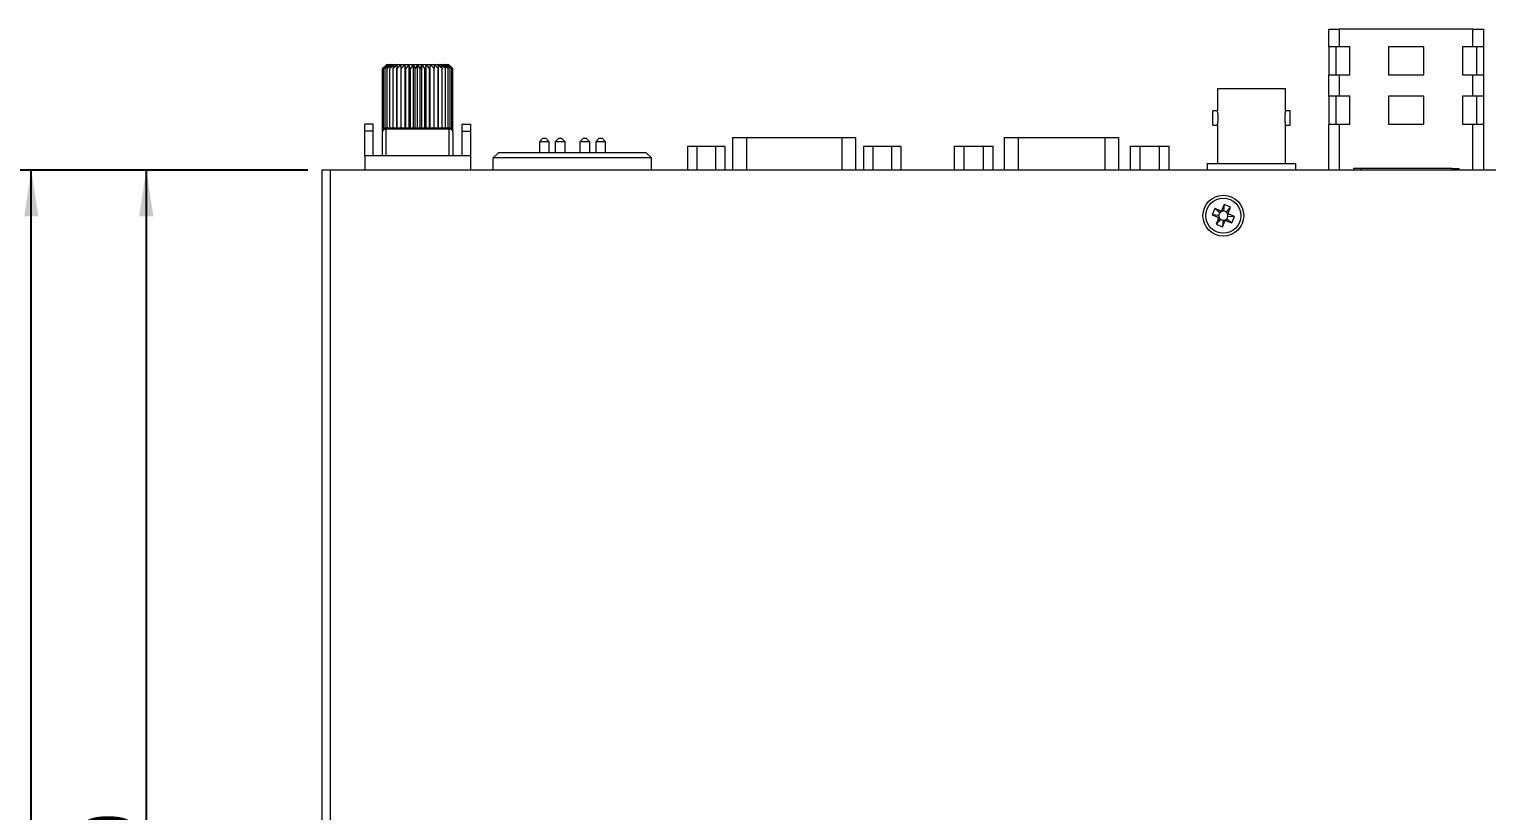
# Model space of a CAD drawing. Header units: millimetres. Extents: x 5 to 589, y 5 to 415.
# Drawn here: x 137.8 to 241.4, y 181.8 to 237.3 of the extents above; entities that cross this region are included whole.
import ezdxf

# ---------------------------------------------------------------- set-up
doc = ezdxf.new("R2010")
doc.units = ezdxf.units.MM
doc.styles.add('SLDTEXTSTYLE0', font='TXT', dxfattribs={"width": 0.75})
doc.dimstyles.new('SLDDIMSTYLE1', dxfattribs={"dimtxt": 3.5, "dimasz": 3.302, "dimexe": 0, "dimexo": 0.0625, "dimgap": 0.875, "dimtad": 1, "dimlfac": 2, "dimrnd": 1e-09, "dimzin": 4, "dimdsep": 46, "dimtxsty": 'SLDTEXTSTYLE0', "dimsah": 1, "dimcen": 0.09, "dimadec": 0, "dimazin": 1, "dimtfac": 1, "dimtofl": 0, "dimtmove": 0, "dimatfit": 3, "dimfxl": 1, "dimfrac": 2, "dimtolj": 1, "dimtzin": 12, "dimarcsym": 0})
doc.dimstyles.new('SLDDIMSTYLE2', dxfattribs={"dimtxt": 3.5, "dimasz": 3.302, "dimexe": 0, "dimexo": 0.0625, "dimgap": 0.875, "dimtad": 1, "dimdec": 1, "dimlfac": 2, "dimrnd": 1e-09, "dimzin": 12, "dimdsep": 46, "dimtxsty": 'SLDTEXTSTYLE0', "dimsah": 1, "dimcen": 0.09, "dimadec": 0, "dimazin": 3, "dimtfac": 1, "dimtofl": 0, "dimtmove": 0, "dimatfit": 3, "dimfxl": 1, "dimfrac": 2, "dimtolj": 1, "dimtzin": 12, "dimarcsym": 0})

# ---------------------------------------------------------------- blocks, each defined once
blk = doc.blocks.new('_D_2')
for p, q in [((157.64, 227.27), (136.99, 227.27)), ((137.99, 126.23), (137.99, 227.27)), ((195.42, 126.23), (136.99, 126.23))]:
    blk.add_line(p, q)
for points in [[(137.99, 227.27), (137.49, 223.97), (138.5, 223.97)], [(137.99, 126.23), (138.5, 129.54), (137.49, 129.54)]]:
    blk.add_solid(points)
at = {"insert": (133.48, 173.49), "char_height": 3.5, "attachment_point": 1, "rotation": 90, "style": 'SLDTEXTSTYLE0'}
blk.add_mtext('202.1', dxfattribs=at)
blk = doc.blocks.new('_D_4')
for p, q in [((157.64, 227.27), (145.16, 227.27)), ((146.16, 227.27), (146.16, 131.32)), ((148.54, 131.32), (145.16, 131.32))]:
    blk.add_line(p, q)
for points in [[(146.16, 227.27), (145.65, 223.97), (146.67, 223.97)], [(146.16, 131.32), (146.67, 134.63), (145.65, 134.63)]]:
    blk.add_solid(points)
at = {"insert": (141.65, 170.84), "char_height": 3.5, "attachment_point": 1, "rotation": 90, "style": 'SLDTEXTSTYLE0'}
blk.add_mtext('191.90', dxfattribs=at)

msp = doc.modelspace()

# ---------------------------------------------------------------- linework, layer by layer
at = {"color": 7, "linetype": 'Continuous', "lineweight": 15}
for p, q in [((230.1843, 236.0248), (230.1843, 237.2748)), ((230.1843, 237.2748), (230.9343, 237.2748)), ((230.9343, 237.2748), (230.9343, 236.0248)), ((240.4343, 237.2748), (230.9343, 237.2748)), ((240.4343, 236.0248), (240.4343, 237.2748)), ((240.4343, 237.2748), (241.1843, 237.2748)), ((241.1843, 237.2748), (241.1843, 236.0248)), ((230.9343, 236.0248), (230.1843, 236.0248)), ((230.1843, 236.0248), (230.1843, 234.0248)), ((230.6843, 236.0248), (230.6843, 234.0248)), ((231.6843, 236.0248), (230.9343, 236.0248)), ((231.6843, 234.0248), (231.6843, 236.0248)), ((236.9343, 236.0248), (234.4343, 236.0248)), ((234.4343, 236.0248), (234.4343, 234.0248)), ((236.9343, 234.0248), (236.9343, 236.0248)), ((240.4343, 236.0248), (239.6843, 236.0248)), ((239.6843, 236.0248), (239.6843, 234.0248)), ((241.1843, 236.0248), (240.4343, 236.0248)), ((240.6843, 236.0248), (240.6843, 234.0248)), ((241.1843, 236.0248), (241.1843, 234.0248)), ((163.2457, 234.7748), (162.9457, 234.4748)), ((162.9457, 230.02), (162.9457, 234.4748)), ((162.9576, 234.4748), (163.2457, 234.7748)), ((162.9585, 234.4748), (162.9576, 234.4748)), ((162.9576, 230.0741), (162.9576, 234.4748)), ((163.2778, 234.7748), (162.9585, 234.4748)), ((162.9585, 230.0769), (162.9585, 234.4748)), ((163.0175, 234.4748), (163.2778, 234.7748)), ((163.0197, 234.4748), (163.0175, 234.4748)), ((163.0175, 230.1706), (163.0175, 234.4748)), ((163.352, 234.7748), (163.0197, 234.4748)), ((163.0197, 230.1728), (163.0197, 234.4748)), ((163.2443, 234.7748), (163.1006, 234.6311)), ((163.1247, 234.4748), (163.352, 234.7748)), ((163.1281, 234.4748), (163.1247, 234.4748)), ((163.1247, 230.234), (163.1247, 234.4748)), ((163.467, 234.7748), (163.1281, 234.4748)), ((163.1281, 230.2349), (163.1281, 234.4748)), ((163.2443, 234.7748), (163.2457, 234.7748)), ((163.2457, 234.7748), (163.2778, 234.7748)), ((163.277, 234.4748), (163.467, 234.7748)), ((163.2816, 234.4748), (163.277, 234.4748)), ((163.277, 230.2439), (163.277, 234.4748)), ((163.2778, 234.7748), (163.352, 234.7748)), ((163.6205, 234.7748), (163.2816, 234.4748)), ((163.2816, 230.2439), (163.2816, 234.4748)), ((163.352, 234.7748), (163.467, 234.7748)), ((163.467, 234.7748), (163.6205, 234.7748)), ((163.4715, 234.4748), (163.6205, 234.7748)), ((163.4771, 234.4748), (163.4715, 234.4748)), ((163.4715, 230.2439), (163.4715, 234.4748)), ((163.8094, 234.7748), (163.4771, 234.4748)), ((163.4771, 230.2439), (163.4771, 234.4748)), ((163.6205, 234.7748), (163.8094, 234.7748)), ((163.7044, 234.4748), (163.8094, 234.7748)), ((163.711, 234.4748), (163.7044, 234.4748)), ((163.7044, 230.2439), (163.7044, 234.4748)), ((164.0302, 234.7748), (163.711, 234.4748)), ((163.711, 230.2439), (163.711, 234.4748)), ((163.8094, 234.7748), (164.0302, 234.7748)), ((163.9712, 234.4748), (164.0302, 234.7748)), ((163.9786, 234.4748), (163.9712, 234.4748)), ((163.9712, 230.2439), (163.9712, 234.4748)), ((164.2785, 234.7748), (163.9786, 234.4748)), ((163.9786, 230.2439), (163.9786, 234.4748)), ((164.0302, 234.7748), (164.2785, 234.7748)), ((164.2667, 234.4748), (164.2785, 234.7748)), ((164.2747, 234.4748), (164.2667, 234.4748)), ((164.2667, 230.2439), (164.2667, 234.4748)), ((164.5495, 234.7748), (164.2747, 234.4748)), ((164.2747, 230.2439), (164.2747, 234.4748)), ((164.2785, 234.7748), (164.5495, 234.7748)), ((164.5495, 234.7748), (164.8379, 234.7748)), ((164.585, 234.4748), (164.5495, 234.7748)), ((164.5495, 230.2439), (164.5495, 234.7748)), ((164.5936, 234.4748), (164.585, 234.4748)), ((164.585, 230.2439), (164.585, 234.4748)), ((164.8379, 234.7748), (164.5936, 234.4748)), ((164.5936, 230.2439), (164.5936, 234.4748)), ((164.8379, 234.7748), (165.1382, 234.7748)), ((164.9201, 234.4748), (164.8379, 234.7748)), ((164.8379, 230.2439), (164.8379, 234.7748)), ((164.929, 234.4748), (164.9201, 234.4748)), ((164.9201, 230.2439), (164.9201, 234.4748)), ((165.1382, 234.7748), (164.929, 234.4748)), ((164.929, 230.2439), (164.929, 234.4748)), ((165.1382, 234.7748), (165.4443, 234.7748)), ((165.2654, 234.4748), (165.1382, 234.7748)), ((165.1382, 230.2439), (165.1382, 234.7748)), ((165.2745, 234.4748), (165.2654, 234.4748)), ((165.2654, 230.2439), (165.2654, 234.4748)), ((165.4443, 234.7748), (165.2745, 234.4748)), ((165.2745, 230.2439), (165.2745, 234.4748)), ((165.6142, 234.4748), (165.4443, 234.7748)), ((165.4443, 234.7748), (165.7505, 234.7748)), ((165.4443, 230.2439), (165.4443, 234.7748)), ((165.6233, 234.4748), (165.6142, 234.4748)), ((165.6142, 230.2439), (165.6142, 234.4748)), ((165.7505, 234.7748), (165.6233, 234.4748)), ((165.6233, 230.2439), (165.6233, 234.4748)), ((165.7505, 230.2439), (165.7505, 234.7748)), ((165.7505, 234.7748), (166.0507, 234.7748)), ((165.9597, 234.4748), (165.7505, 234.7748)), ((165.9686, 234.4748), (165.9597, 234.4748)), ((165.9597, 230.2439), (165.9597, 234.4748)), ((166.0507, 234.7748), (165.9686, 234.4748)), ((165.9686, 230.2439), (165.9686, 234.4748)), ((166.0507, 230.2439), (166.0507, 234.7748)), ((166.0507, 234.7748), (166.3392, 234.7748)), ((166.2951, 234.4748), (166.0507, 234.7748)), ((166.3037, 234.4748), (166.2951, 234.4748)), ((166.2951, 230.2439), (166.2951, 234.4748)), ((166.3392, 234.7748), (166.3037, 234.4748)), ((166.3037, 230.2439), (166.3037, 234.4748)), ((166.3392, 230.2439), (166.3392, 234.7748)), ((166.3392, 234.7748), (166.6102, 234.7748)), ((166.614, 234.4748), (166.3392, 234.7748)), ((166.6102, 234.7748), (166.622, 234.4748)), ((166.9101, 234.4748), (166.6102, 234.7748)), ((166.6102, 234.7748), (166.8585, 234.7748)), ((166.622, 234.4748), (166.614, 234.4748)), ((166.614, 230.2439), (166.614, 234.4748)), ((166.622, 230.2439), (166.622, 234.4748)), ((166.8585, 234.7748), (166.9175, 234.4748)), ((167.1777, 234.4748), (166.8585, 234.7748)), ((166.8585, 234.7748), (167.0793, 234.7748)), ((166.9101, 230.2439), (166.9101, 234.4748)), ((166.9175, 234.4748), (166.9101, 234.4748)), ((166.9175, 230.2439), (166.9175, 234.4748)), ((167.0793, 234.7748), (167.1842, 234.4748)), ((167.4116, 234.4748), (167.0793, 234.7748)), ((167.0793, 234.7748), (167.2682, 234.7748)), ((167.1777, 230.2439), (167.1777, 234.4748)), ((167.1842, 234.4748), (167.1777, 234.4748)), ((167.1842, 230.2439), (167.1842, 234.4748)), ((167.2682, 234.7748), (167.4172, 234.4748)), ((167.6071, 234.4748), (167.2682, 234.7748)), ((167.2682, 234.7748), (167.4217, 234.7748)), ((167.4172, 234.4748), (167.4116, 234.4748)), ((167.4116, 230.2439), (167.4116, 234.4748)), ((167.4172, 230.2439), (167.4172, 234.4748)), ((167.4217, 234.7748), (167.6117, 234.4748)), ((167.7606, 234.4748), (167.4217, 234.7748)), ((167.4217, 234.7748), (167.5367, 234.7748)), ((167.5367, 234.7748), (167.764, 234.4748)), ((167.869, 234.4748), (167.5367, 234.7748)), ((167.5367, 234.7748), (167.6109, 234.7748)), ((167.6071, 230.2439), (167.6071, 234.4748)), ((167.6117, 234.4748), (167.6071, 234.4748)), ((167.6109, 234.7748), (167.8712, 234.4748)), ((167.9302, 234.4748), (167.6109, 234.7748)), ((167.6109, 234.7748), (167.643, 234.7748)), ((167.6117, 230.2439), (167.6117, 234.4748)), ((167.643, 234.7748), (167.9311, 234.4748)), ((167.943, 234.4748), (167.643, 234.7748)), ((167.643, 234.7748), (167.6443, 234.7748)), ((167.7881, 234.6311), (167.6443, 234.7748)), ((167.7606, 230.2349), (167.7606, 234.4748)), ((167.764, 234.4748), (167.7606, 234.4748)), ((167.764, 230.234), (167.764, 234.4748)), ((167.869, 230.1728), (167.869, 234.4748)), ((167.8712, 234.4748), (167.869, 234.4748)), ((167.8712, 230.1706), (167.8712, 234.4748)), ((167.9302, 230.0769), (167.9302, 234.4748)), ((167.9311, 234.4748), (167.9302, 234.4748)), ((167.9311, 230.0741), (167.9311, 234.4748)), ((167.943, 230.02), (167.943, 234.4748)), ((222.2818, 233.0648), (222.2818, 231.4648)), ((222.2818, 233.0648), (227.1068, 233.0648)), ((227.1068, 231.4648), (227.1068, 233.0648)), ((230.1843, 232.5248), (230.1843, 234.0248)), ((230.1843, 234.0248), (230.9343, 234.0248)), ((230.9343, 234.0248), (230.9343, 232.5248)), ((230.9343, 234.0248), (231.6843, 234.0248)), ((234.4343, 234.0248), (236.9343, 234.0248)), ((239.6843, 234.0248), (240.4343, 234.0248)), ((240.4343, 232.5248), (240.4343, 234.0248)), ((240.4343, 234.0248), (241.1843, 234.0248)), ((241.1843, 234.0248), (241.1843, 232.5248)), ((230.9343, 232.5248), (230.1843, 232.5248)), ((230.1843, 232.5248), (230.1843, 230.5248)), ((230.6843, 232.5248), (230.6843, 230.5248)), ((231.6843, 232.5248), (230.9343, 232.5248)), ((231.6843, 230.5248), (231.6843, 232.5248)), ((234.4343, 232.5248), (234.4343, 230.5248)), ((236.9343, 232.5248), (234.4343, 232.5248)), ((236.9343, 230.5248), (236.9343, 232.5248)), ((240.4343, 232.5248), (239.6843, 232.5248)), ((239.6843, 232.5248), (239.6843, 230.5248)), ((241.1843, 232.5248), (240.4343, 232.5248)), ((240.6843, 232.5248), (240.6843, 230.5248)), ((241.1843, 232.5248), (241.1843, 230.5248)), ((222.2818, 231.4648), (221.9443, 231.4648)), ((221.9443, 230.4648), (221.9443, 231.4648)), ((227.4443, 231.4648), (227.1068, 231.4648)), ((227.4443, 230.4648), (227.4443, 231.4648)), ((162.2943, 230.5248), (161.6943, 230.5248)), ((161.6943, 230.0248), (161.6943, 230.5248)), ((162.2943, 230.0248), (161.6943, 230.0248)), ((161.6943, 228.2748), (161.6943, 230.0248)), ((162.2943, 230.0248), (162.2943, 230.5248)), ((162.2943, 228.2748), (162.2943, 230.0248)), ((162.9443, 228.2748), (162.9443, 229.9939)), ((167.6943, 230.2439), (163.1943, 230.2439)), ((163.1943, 230.1752), (163.1943, 228.2748)), ((167.6943, 230.1752), (163.1943, 230.1752)), ((167.6943, 228.2748), (167.6943, 230.1752)), ((167.9443, 229.9939), (167.9443, 228.2748)), ((168.5943, 230.5248), (169.1943, 230.5248)), ((168.5943, 230.5248), (168.5943, 230.0248)), ((168.5943, 230.0248), (169.1943, 230.0248)), ((168.5943, 230.0248), (168.5943, 228.2748)), ((169.1943, 230.5248), (169.1943, 230.0248)), ((169.1943, 230.0248), (169.1943, 228.2748)), ((221.9443, 230.4648), (222.2832, 230.4648)), ((222.2818, 230.4713), (222.2818, 227.7248)), ((227.1055, 230.4648), (227.4443, 230.4648)), ((227.1068, 227.7248), (227.1068, 230.4713)), ((230.1843, 227.2748), (230.1843, 230.5248)), ((230.1843, 230.5248), (230.9343, 230.5248)), ((230.9343, 230.5248), (230.9343, 227.2748)), ((230.9343, 230.5248), (231.6843, 230.5248)), ((234.4343, 230.5248), (236.9343, 230.5248)), ((239.6843, 230.5248), (240.4343, 230.5248)), ((240.4343, 227.2748), (240.4343, 230.5248)), ((240.4343, 230.5248), (241.1843, 230.5248)), ((241.1843, 230.5248), (241.1843, 227.2748)), ((174.3443, 229.5248), (174.0943, 229.2748)), ((174.0943, 229.2748), (174.0943, 228.5248)), ((174.7943, 229.2748), (174.0943, 229.2748)), ((174.3443, 229.5248), (174.5443, 229.5248)), ((174.7943, 229.2748), (174.5443, 229.5248)), ((174.7943, 228.5248), (174.7943, 229.2748)), ((175.4693, 229.5248), (175.2193, 229.2748)), ((175.2193, 229.2748), (175.2193, 228.5248)), ((175.9193, 229.2748), (175.2193, 229.2748)), ((175.4693, 229.5248), (175.6693, 229.5248)), ((175.9193, 229.2748), (175.6693, 229.5248)), ((175.9193, 228.5248), (175.9193, 229.2748)), ((177.2193, 229.5248), (176.9693, 229.2748)), ((176.9693, 229.2748), (176.9693, 228.5248)), ((177.6693, 229.2748), (176.9693, 229.2748)), ((177.2193, 229.5248), (177.4193, 229.5248)), ((177.6693, 229.2748), (177.4193, 229.5248)), ((177.6693, 228.5248), (177.6693, 229.2748)), ((178.3443, 229.5248), (178.0943, 229.2748)), ((178.0943, 229.2748), (178.0943, 228.5248)), ((178.7943, 229.2748), (178.0943, 229.2748)), ((178.3443, 229.5248), (178.5443, 229.5248)), ((178.7943, 229.2748), (178.5443, 229.5248)), ((178.7943, 228.5248), (178.7943, 229.2748)), ((184.6164, 228.9748), (184.6164, 227.2748)), ((184.6164, 228.9748), (185.2804, 228.9748)), ((185.2804, 228.9748), (185.2804, 227.2748)), ((185.2804, 228.9748), (186.6083, 228.9748)), ((186.6083, 228.9748), (186.6083, 227.2748)), ((186.6083, 228.9748), (187.2723, 228.9748)), ((187.2723, 228.9748), (187.2723, 227.2748)), ((187.8051, 229.5748), (187.8051, 227.2748)), ((187.8051, 229.5748), (188.8051, 229.5748)), ((188.8051, 229.5748), (195.5836, 229.5748)), ((195.5836, 229.5748), (196.5836, 229.5748)), ((196.5836, 227.2748), (196.5836, 229.5748)), ((197.1164, 228.9748), (197.1164, 227.2748)), ((197.1164, 228.9748), (197.7804, 228.9748)), ((197.7804, 228.9748), (197.7804, 227.2748)), ((197.7804, 228.9748), (199.1083, 228.9748)), ((199.1083, 228.9748), (199.1083, 227.2748)), ((199.1083, 228.9748), (199.7723, 228.9748)), ((199.7723, 228.9748), (199.7723, 227.2748)), ((203.5693, 228.9748), (203.5693, 227.2748)), ((203.5693, 228.9748), (204.2568, 228.9748)), ((204.2568, 228.9748), (204.2568, 227.2748)), ((204.2568, 228.9748), (205.6318, 228.9748)), ((205.6318, 228.9748), (205.6318, 227.2748)), ((205.6318, 228.9748), (206.3193, 228.9748)), ((206.3193, 228.9748), (206.3193, 227.2748)), ((207.1193, 229.5748), (207.1193, 227.2748)), ((207.1193, 229.5748), (208.1193, 229.5748)), ((208.1193, 229.5748), (214.2693, 229.5748)), ((214.2693, 229.5748), (215.2693, 229.5748)), ((215.2693, 227.2748), (215.2693, 229.5748)), ((216.0693, 228.9748), (216.0693, 227.2748)), ((216.0693, 228.9748), (216.7568, 228.9748)), ((216.7568, 228.9748), (216.7568, 227.2748)), ((216.7568, 228.9748), (218.1318, 228.9748)), ((218.1318, 228.9748), (218.1318, 227.2748)), ((218.1318, 228.9748), (218.8193, 228.9748)), ((218.8193, 228.9748), (218.8193, 227.2748)), ((162.2943, 228.2748), (161.6943, 228.2748)), ((161.6943, 228.2748), (161.6943, 227.2748)), ((168.5943, 228.2748), (162.2943, 228.2748)), ((169.1943, 228.2748), (168.5943, 228.2748)), ((169.1943, 228.2748), (169.1943, 227.2748)), ((170.8193, 228.1248), (171.2193, 228.5248)), ((182.0693, 228.1248), (170.8193, 228.1248)), ((170.8193, 227.2748), (170.8193, 228.1248)), ((171.2193, 228.5248), (181.6693, 228.5248)), ((181.6693, 228.5248), (182.0693, 228.1248)), ((182.0693, 227.2748), (182.0693, 228.1248)), ((158.6443, 227.2748), (158.6443, 133.2748)), ((158.6443, 227.2748), (159.2193, 227.2748)), ((159.2193, 227.2748), (159.2193, 133.2748)), ((159.2193, 227.2748), (378.6693, 227.2748)), ((221.5443, 227.7248), (221.5443, 227.2748)), ((221.5443, 227.7248), (227.8443, 227.7248)), ((227.8443, 227.2748), (227.8443, 227.7248)), ((231.9443, 227.3748), (231.9443, 227.2748)), ((232.4443, 227.3748), (231.9443, 227.3748)), ((238.9443, 227.3748), (232.4443, 227.3748)), ((238.9443, 227.3748), (239.4443, 227.3748)), ((239.4443, 227.2748), (239.4443, 227.3748)), ((222.7497, 224.8134), (222.5873, 224.4205)), ((222.7497, 224.8134), (222.7171, 224.349)), ((223.2118, 224.6225), (222.7497, 224.8134)), ((222.0966, 224.5422), (221.9057, 224.0801)), ((221.9057, 224.0801), (222.2987, 223.9178)), ((222.3701, 224.0475), (221.9057, 224.0801)), ((222.4896, 224.3799), (222.0966, 224.5422)), ((222.4486, 224.2375), (222.0966, 224.5422)), ((222.3393, 223.8201), (222.1769, 223.4271)), ((222.4816, 223.7791), (222.1769, 223.4271)), ((222.9071, 224.2705), (223.2118, 224.6225)), ((222.9401, 223.8121), (223.2921, 223.5074)), ((223.0185, 224.0021), (223.483, 223.9695)), ((223.0494, 224.2295), (223.2118, 224.6225)), ((223.483, 223.9695), (223.09, 224.1318)), ((223.2921, 223.5074), (223.483, 223.9695)), ((222.1769, 223.4271), (222.639, 223.2362)), ((222.6716, 223.7006), (222.639, 223.2362)), ((222.639, 223.2362), (222.8014, 223.6292)), ((222.8991, 223.6697), (223.2921, 223.5074))]:
    msp.add_line(p, q, dxfattribs=at)
at = {"color": 8, "linetype": 'Continuous', "lineweight": 15}
for p, q in [((163.1943, 230.2439), (163.1943, 230.1752)), ((167.6943, 230.1752), (167.6943, 230.2439)), ((188.8051, 229.5748), (188.8051, 227.2748)), ((195.5836, 229.5748), (195.5836, 227.2748)), ((208.1193, 229.5748), (208.1193, 227.2748)), ((214.2693, 229.5748), (214.2693, 227.2748)), ((232.4443, 227.3748), (232.4443, 227.2748)), ((238.9443, 227.2748), (238.9443, 227.3748))]:
    msp.add_line(p, q, dxfattribs=at)
at = {"color": 7, "linetype": 'Continuous', "lineweight": 15}
for radius in [1.45, 1.25]:
    msp.add_circle((222.6943, 224.0248), radius, dxfattribs=at)
for centre, radius, start, end in [((219.897, 230.9648), 2.4366, 348.31483, 11.840263), ((163.1943, 229.9939), 0.25, 90, 180), ((163.1647, 229.953), 0.2241, 82.400187, 169.490649), ((167.6943, 229.9939), 0.25, 0, 90), ((167.724, 229.953), 0.2241, 10.509351, 97.599813), ((222.6943, 224.0248), 0.325, 175.986668, 202.551719), ((222.6943, 224.0248), 0.325, 139.11677, 175.986668), ((222.6943, 224.0248), 0.325, 202.551719, 229.11677), ((222.6943, 224.0248), 0.325, 112.551719, 139.11677), ((222.6943, 224.0248), 0.325, 229.11677, 265.986668), ((222.6943, 224.0248), 0.325, 85.986668, 112.551719), ((222.6943, 224.0248), 0.325, 49.11677, 85.986668), ((222.6943, 224.0248), 0.325, 292.551719, 319.11677), ((222.6943, 224.0248), 0.325, 22.551719, 49.11677), ((222.6943, 224.0248), 0.325, 319.11677, 355.986668), ((222.6943, 224.0248), 0.325, 355.986668, 22.551719), ((222.6943, 224.0248), 0.325, 265.986668, 292.551719)]:
    msp.add_arc(centre, radius, start, end, dxfattribs=at)
for points, knots in [([(227.1068, 231.4648), (227.1057, 231.4594), (227.1034, 231.4486), (227.0873, 231.3644), (227.069, 231.2396), (227.0554, 231.0818), (227.0531, 230.9118), (227.0626, 230.7495), (227.08, 230.6098), (227.0972, 230.5117), (227.1071, 230.4634), (227.1058, 230.4696), (227.1055, 230.4713)], [0, 0, 0, 0, 0.105823731, 0.211594944, 0.318738633, 0.426914703, 0.533559453, 0.638486286, 0.744188373, 0.851929861, 0.959839107, 1, 1, 1, 1]), ([(222.2987, 223.9178), (222.2987, 223.9178), (222.2998, 223.918), (222.3106, 223.9202), (222.3295, 223.9233), (222.36, 223.9213), (222.3781, 223.9145), (222.388, 223.9077), (222.3923, 223.903), (222.3941, 223.9003), (222.3942, 223.9002)], [0, 0, 0, 0, 0.00005872, 0.0507432, 0.49181378, 0.73649586, 0.865952, 0.93104665, 0.99634981, 1, 1, 1, 1]), ([(222.3393, 223.8201), (222.3417, 223.8282), (222.3466, 223.8444), (222.3433, 223.87), (222.3322, 223.8929), (222.3162, 223.9092), (222.3037, 223.9153), (222.2987, 223.9178)], [0, 0, 0, 0, 0.214972103, 0.429972695, 0.644340915, 0.85844186, 1, 1, 1, 1]), ([(222.3942, 223.9002), (222.3942, 223.9), (222.3966, 223.8877), (222.3881, 223.8644), (222.365, 223.8381), (222.3493, 223.8268), (222.3402, 223.8207), (222.3393, 223.8201), (222.3393, 223.8201)], [0, 0, 0, 0, 0.00365137, 0.26326612, 0.50802727, 0.9492404, 0.99994126, 1, 1, 1, 1]), ([(222.4896, 224.3799), (222.4977, 224.3774), (222.5139, 224.3725), (222.5396, 224.3759), (222.5624, 224.387), (222.5787, 224.403), (222.5849, 224.4155), (222.5873, 224.4205)], [0, 0, 0, 0, 0.2149721, 0.4299727, 0.64434091, 0.85844186, 1, 1, 1, 1]), ([(222.5697, 224.3249), (222.5695, 224.3249), (222.5572, 224.3225), (222.534, 224.331), (222.5076, 224.3541), (222.4963, 224.3698), (222.4902, 224.3789), (222.4896, 224.3799), (222.4896, 224.3799)], [0, 0, 0, 0, 0.00365137, 0.26326612, 0.50802727, 0.9492404, 0.99994126, 1, 1, 1, 1]), ([(222.5873, 224.4205), (222.5873, 224.4205), (222.5875, 224.4194), (222.5897, 224.4086), (222.5929, 224.3896), (222.5909, 224.3592), (222.5841, 224.341), (222.5772, 224.3312), (222.5726, 224.3269), (222.5698, 224.325), (222.5697, 224.3249)], [0, 0, 0, 0, 0.00005872, 0.0507432, 0.49181378, 0.73649586, 0.865952, 0.93104665, 0.99634981, 1, 1, 1, 1]), ([(222.9945, 224.1494), (222.9945, 224.1496), (222.9921, 224.1619), (223.0006, 224.1852), (223.0236, 224.2115), (223.0394, 224.2228), (223.0485, 224.2289), (223.0494, 224.2295), (223.0494, 224.2295)], [0, 0, 0, 0, 0.00365137, 0.26326612, 0.50802727, 0.9492404, 0.99994126, 1, 1, 1, 1]), ([(223.09, 224.1318), (223.09, 224.1318), (223.0889, 224.1316), (223.0781, 224.1294), (223.0591, 224.1263), (223.0287, 224.1283), (223.0106, 224.1351), (223.0007, 224.1419), (222.9964, 224.1466), (222.9946, 224.1493), (222.9945, 224.1494)], [0, 0, 0, 0, 0.00005872, 0.0507432, 0.49181378, 0.73649586, 0.865952, 0.93104665, 0.99634981, 1, 1, 1, 1]), ([(223.0494, 224.2295), (223.047, 224.2214), (223.0421, 224.2052), (223.0454, 224.1796), (223.0565, 224.1567), (223.0725, 224.1404), (223.085, 224.1343), (223.09, 224.1318)], [0, 0, 0, 0, 0.2149721, 0.4299727, 0.64434091, 0.85844186, 1, 1, 1, 1]), ([(222.8014, 223.6292), (222.8014, 223.6292), (222.8011, 223.6302), (222.799, 223.641), (222.7958, 223.66), (222.7978, 223.6904), (222.8046, 223.7086), (222.8115, 223.7184), (222.8161, 223.7227), (222.8188, 223.7246), (222.819, 223.7247)], [0, 0, 0, 0, 0.00005872, 0.0507432, 0.49181378, 0.73649586, 0.865952, 0.93104665, 0.99634981, 1, 1, 1, 1]), ([(222.8991, 223.6697), (222.891, 223.6722), (222.8748, 223.6771), (222.8491, 223.6737), (222.8263, 223.6626), (222.81, 223.6466), (222.8038, 223.6341), (222.8014, 223.6292)], [0, 0, 0, 0, 0.214972103, 0.429972695, 0.644340915, 0.85844186, 1, 1, 1, 1]), ([(222.819, 223.7247), (222.8192, 223.7247), (222.8314, 223.7271), (222.8547, 223.7186), (222.881, 223.6955), (222.8923, 223.6798), (222.8985, 223.6707), (222.8991, 223.6697), (222.8991, 223.6697)], [0, 0, 0, 0, 0.00365137, 0.26326612, 0.50802727, 0.9492404, 0.99994126, 1, 1, 1, 1])]:
    msp.add_open_spline(points, degree=3, knots=knots, dxfattribs=at)

# ---------------------------------------------------------------- dimensions: what is measured, and where the dimension line sits
for base, p1, p2, dimstyle, picture, middle in [((137.9943, 227.2748), (196.4181, 126.2333), (158.6443, 227.2748), 'SLDDIMSTYLE2', '_D_2', (137.9943, 179.3102)), ((146.1575, 131.3248), (158.6443, 227.2748), (149.5443, 131.3248), 'SLDDIMSTYLE1', '_D_4', (146.1575, 177.9559))]:
    dim = msp.add_linear_dim(base=base, p1=p1, p2=p2, angle=90, dimstyle=dimstyle)
    dim.commit()
    dim.dimension.update_dxf_attribs({"geometry": picture, "text_midpoint": middle, "dimtype": 160})

doc.saveas('drawing.dxf')
